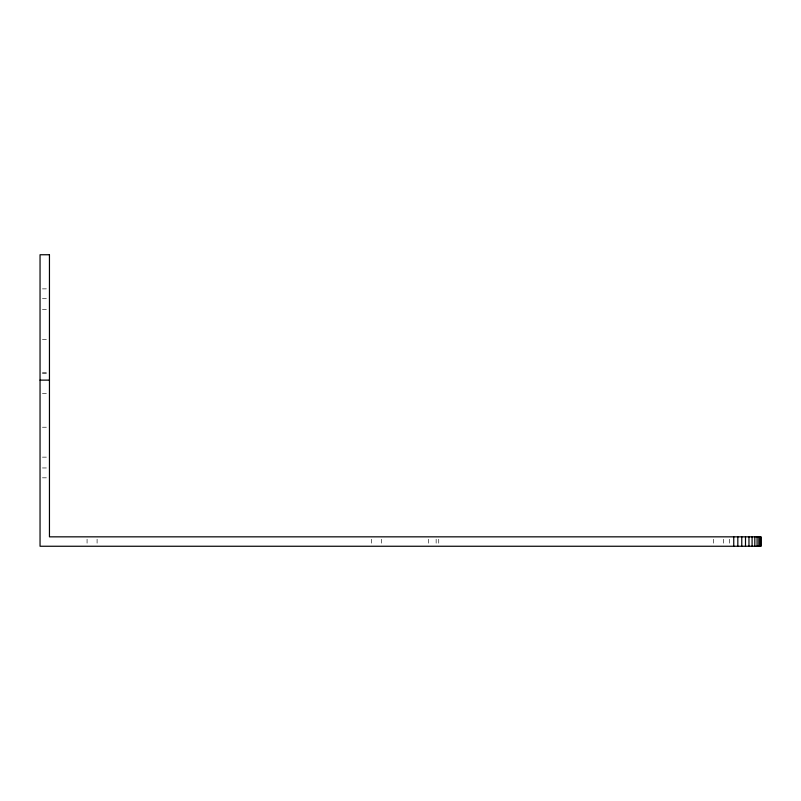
<?xml version="1.0" encoding="UTF-8"?>
<svg xmlns="http://www.w3.org/2000/svg" width="801" height="801" viewBox="0 0 801 801"><rect width="100%" height="100%" fill="white"/><g stroke="black" fill="none" stroke-linecap="round" stroke-linejoin="round"><path stroke-width="0.6" stroke-dasharray="4 3" d="M42.403 288.881L49.452 288.851M42.403 298.713L49.452 298.713M42.403 309.496L49.452 309.536M42.403 339.464L48.28 339.464M42.403 373.006L49.452 373.006M42.403 373.036L49.452 373.036M42.403 393.681L49.452 393.641M42.403 427.223L48.28 427.223M42.403 457.141L49.452 457.141M42.403 467.964L49.452 467.964M42.403 477.827L49.452 477.827M729.611 539.193L729.611 545.07M723.333 539.193L723.333 545.07M713.311 539.193L713.311 545.07M438.738 539.193L438.738 545.07M436.144 539.193L436.144 545.07M428.705 539.193L428.705 545.07M381.697 539.193L381.697 545.07M371.664 539.193L371.664 545.07M97.091 539.193L97.091 545.07M87.069 539.193L87.069 545.07"/><path stroke-width="1.2" d="M40.05 380.125L49.452 380.125M760.81 536.84L760.81 546.252M760.109 536.84L760.109 546.252M758.857 536.84L758.857 546.252M757.075 536.84L757.075 546.252M754.802 536.84L754.802 546.252M752.089 536.84L752.089 546.252M748.965 536.84L748.965 546.252M745.501 536.84L745.501 546.252M741.766 536.84L741.766 546.252M737.821 536.84L737.821 546.252M733.746 536.84L733.746 546.252M49.452 254.748L40.05 254.748L40.05 546.252L760.95 546.252L760.95 536.84L49.452 536.84L49.452 254.748"/></g></svg>
